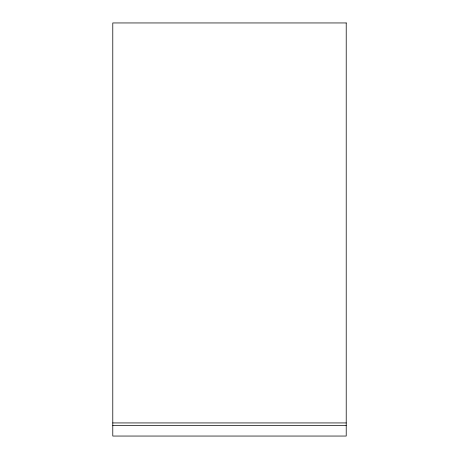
<?xml version="1.0" encoding="UTF-8"?>
<svg xmlns="http://www.w3.org/2000/svg" width="459" height="459" viewBox="0 0 459 459"><rect width="100%" height="100%" fill="white"/><g stroke="black" fill="none" stroke-linecap="round" stroke-linejoin="round"><path stroke-width="0.69" d="M112.782 422.934L346.218 422.934M112.782 425.591L346.218 425.591M346.218 22.95L112.782 22.95L112.782 436.05L346.218 436.05L346.218 22.95"/></g></svg>
